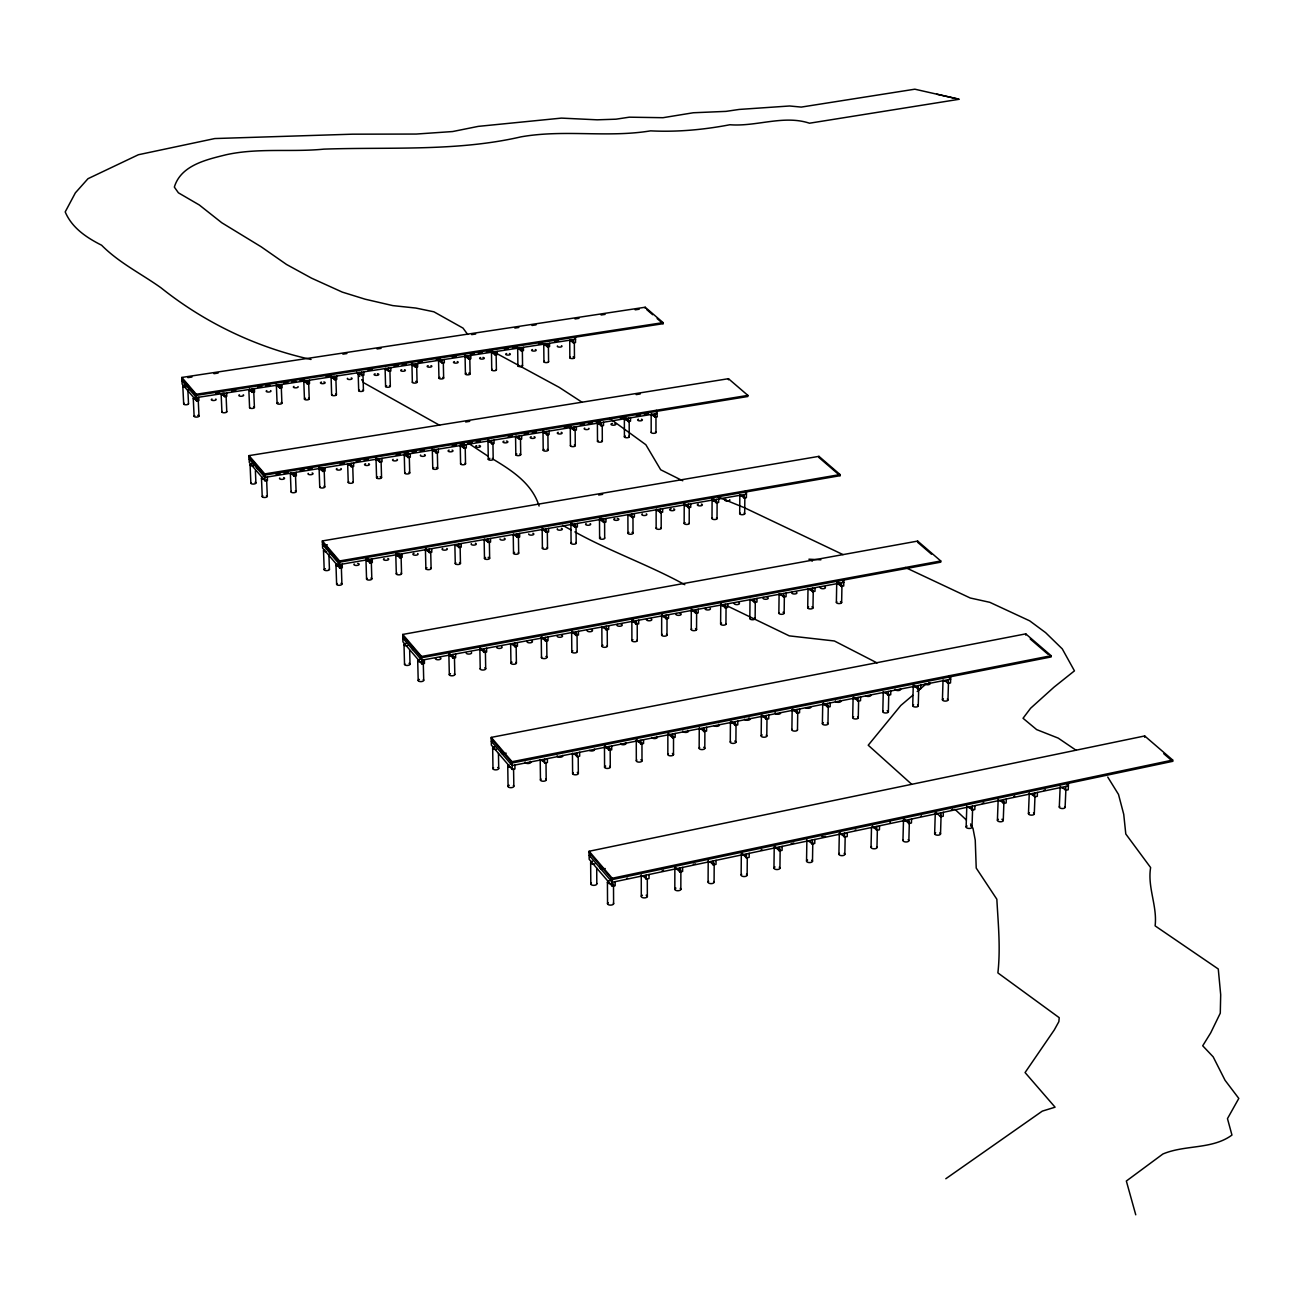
<?xml version="1.0" encoding="UTF-8"?>
<svg xmlns="http://www.w3.org/2000/svg" width="1304" height="1304" viewBox="0 0 1304 1304"><rect width="100%" height="100%" fill="white"/><g stroke="black" fill="none" stroke-linecap="round" stroke-linejoin="round"><path stroke-width="1.5" d="M662.644 508.69L662.644 512.179L660.297 512.586L660.297 509.098M661.193 528.413L661.193 511.706M661.666 634.885L661.666 615.488A2.689 1.157 -0.1 0 0 662.725 616.548A2.689 1.157 -0.1 0 0 665.399 616.678M181.892 378.551L196.333 395.356L663.1 323.702L663.1 322.626L645.219 307.239L181.843 377.443L182.152 384.093L196.594 400.931L198.925 400.572L198.762 397.231M668.544 614.706L668.544 618.357L666.067 618.813L666.067 615.162M666.996 635.162L667.012 617.705M667.844 754.38L667.86 734.071M675.179 733.467L675.162 737.282L672.538 737.803L672.554 733.973M673.5 754.674L673.532 736.401M674.82 889.1L674.853 867.796A3.032 1.467 -0.2 0 0 676.042 869.149A3.032 1.467 -0.2 0 0 679.074 869.312M682.644 867.404L682.628 871.414L679.84 872.017L679.857 868.008M680.835 889.426L680.884 870.061M684.16 523.263L684.209 504.746M690.729 503.817L690.729 507.305L688.382 507.712L688.398 504.224M689.197 523.523L689.245 506.848M691.234 629.376L691.299 610.027M698.211 609.229L698.194 612.88L695.733 613.336L695.749 609.685M696.548 629.653L696.629 612.228M699.156 748.154L699.254 727.893M706.589 727.273L706.572 731.088L703.964 731.593L703.981 727.795M704.796 748.447L704.893 730.224M708.088 881.993L708.202 860.754M712 518.405L712.098 499.921M716.043 860.347L716.01 864.356L713.239 864.943L713.255 860.933M714.087 882.319L714.201 863.004M718.667 498.992L718.634 502.464L716.32 502.871L716.336 499.399M717.021 518.65L717.118 502.007M720.623 623.899L720.753 604.6M727.697 603.801L727.665 607.436L725.22 607.892L725.252 604.257M725.937 624.176L726.051 606.8M728.463 379.79L728.463 378.698L249.015 455.618L249.308 462.496L265.038 480.85L267.45 480.459L267.32 476.987M730.273 741.96L730.419 721.764A2.836 1.288 0.3 0 0 731.577 722.938A2.836 1.288 0.3 0 0 734.396 723.084M737.803 721.128L737.771 724.926L735.179 725.431L735.212 721.634M735.896 742.253L736.043 724.079M739.694 513.548L739.841 495.129M322.479 544.501L339.692 564.567L746.426 494.183L745.415 490.94L746.458 491.869L746.393 497.655L744.095 498.046L744.128 494.591M741.145 874.935L741.308 855.685M744.698 513.792L744.845 497.215M728.463 378.698L747.877 395.389L747.86 396.498L264.81 475.08L249.064 456.759M749.197 853.354L749.164 857.331L746.41 857.918L746.442 853.924M747.127 875.261L747.29 857.934M749.833 618.455L750.012 599.204A2.673 1.141 0.5 0 0 753.093 600.459M756.988 598.406L756.956 602.024L754.511 602.481L754.56 598.846M755.13 618.732L755.293 601.405M761.177 735.798L761.406 715.651M768.806 715.016L768.757 718.814L766.181 719.319L766.23 715.521M766.785 736.092L766.996 717.966M773.957 867.926L774.217 846.818A2.999 1.434 0.6 0 0 775.456 848.138A2.999 1.434 0.6 0 0 778.455 848.301M778.863 613.059L779.107 593.842A2.657 1.125 0.7 0 0 781.487 595.097M782.123 846.394L782.074 850.371L779.336 850.941L779.384 846.964M779.922 868.252L780.167 849.051M786.1 593.027L786.051 596.645L783.639 597.102L783.688 593.483M784.144 613.32L784.356 596.042M791.887 729.686L792.164 709.604M799.613 708.952L799.548 712.734L796.988 713.239L797.054 709.457M797.477 729.979L797.738 711.902M807.714 607.68L808.007 588.528M806.54 860.982L806.883 839.923M815.033 587.697L814.984 591.299L812.571 591.755L812.636 588.137M812.962 607.941L813.256 590.696M814.821 839.483L814.755 843.443L812.033 844.014L812.099 840.053M342.202 564.127L342.333 567.713L339.822 568.153L322.61 548.055L322.365 540.932L818.945 456.351L818.928 457.492L840.069 475.699L339.627 562.171L322.398 542.122M812.49 861.292L812.799 842.156M822.384 723.622L822.742 703.589A2.804 1.255 1 0 0 823.932 704.731A2.804 1.255 1 0 0 826.72 704.877M830.208 702.921L830.143 706.687L827.6 707.192L827.665 703.426M827.958 723.916L828.284 705.871M836.369 602.334L836.728 583.23M840.069 475.699L840.086 474.558L818.945 456.351M843.835 580.003L843.721 586.001L841.324 586.441L841.406 582.839M841.634 602.595L841.96 585.398M838.912 854.071L839.32 833.077M847.29 832.62L847.209 836.565L844.503 837.135L844.584 833.191M844.829 854.381L845.171 837.201M852.686 717.591L853.109 697.607M860.607 696.939L860.526 700.688L857.999 701.193L858.081 697.428M858.26 717.868L858.586 701.878M871.039 847.209L871.479 828.17M879.532 825.807L879.434 829.751L876.761 830.322L876.859 826.377M876.956 847.535L877.347 830.387M882.808 711.593L883.281 691.658A2.787 1.239 1.4 0 0 885.856 693.043M890.811 690.99L890.714 694.739L888.203 695.228L888.301 691.479M888.35 711.886L888.774 693.94M902.955 840.395L903.509 819.515A2.967 1.402 1.6 0 0 904.813 820.803A2.967 1.402 1.6 0 0 907.763 820.949M911.545 819.042L911.447 822.971L908.79 823.525L908.888 819.597M908.855 840.721L909.361 821.732M912.719 705.643L913.256 685.757A2.771 1.239 1.6 0 0 914.479 686.898A2.771 1.239 1.6 0 0 917.25 687.029M424.354 659.71L424.452 663.443L421.844 663.915L402.936 641.845L402.74 634.445L917.657 541.078L917.625 542.268L931.496 554.2M920.82 685.073L920.706 688.805L918.212 689.311L918.326 685.562M918.244 705.92L918.733 688.023M917.657 541.078L940.771 560.981L940.738 562.171L421.697 657.705L402.773 635.684M934.658 833.631L935.278 812.799M942.433 699.726L943.036 679.889A2.771 1.222 1.8 0 0 946.345 681.242M943.346 812.327L943.232 816.239L940.591 816.793L940.706 812.881M940.526 833.941L941.097 815.016M949.459 675.586L950.697 676.711L950.518 682.937L948.041 683.426L948.155 679.694M947.959 700.003L948.497 682.155M966.134 826.915L966.818 806.149M974.936 805.644L974.805 809.556L972.181 810.11L972.311 806.198M972.002 827.225L972.621 808.333M997.413 820.249L998.163 799.531M1006.297 799.01L1006.15 802.922L1003.542 803.476L1003.689 799.564M1003.249 820.558L1003.933 801.716M1025.71 635.097L1025.759 633.874L491.233 737.396L491.363 745.073L512.227 769.442L514.95 768.92L514.884 765.04M1028.465 813.614L1029.28 792.946M1037.446 792.441L1037.299 796.32L1034.708 796.874L1034.854 792.979M1034.284 813.924L1034.952 797.021M1025.759 633.874L1051.154 655.716L1051.105 656.955L512.13 762.987L491.249 738.683M1059.304 807.029L1060.185 786.426M1068.498 783.313L1068.22 789.768L1065.645 790.322L1065.824 786.442M1065.107 807.339L1065.841 790.468M1144.619 737.233L1144.684 735.961L589.115 851.267L589.163 859.271L612.326 886.312L615.162 885.709L615.146 881.683M589.115 852.604L612.293 879.581L1172.622 761.34L1172.704 760.053L1144.684 735.961M912.735 695.325L900.771 705.497L868.219 745.22L911.659 784.242M917.217 691.511L926.199 683.883M945.807 1178.751L1042.303 1111.122L1055.083 1107.194L1025.074 1072.556L1054.284 1029.932L1058.864 1021.651L1059.223 1017.69L997.886 972.914C1000.673 948.138 998.179 923.802 996.843 899.238L976.223 868.073L975.245 840.102L972.98 828.35L970.567 823.949M1172.704 760.053L612.293 878.244L612.326 886.312M643.589 876.141L646.197 879.124L649.017 878.537L649.017 874.511M605.219 868.529L601.226 869.361L601.209 866.687M542.089 760.004L544.73 763.036L547.419 762.498L547.387 758.635M574.314 753.647L577.004 756.662L579.677 756.141L579.644 752.278M604.991 745.855L609.066 750.338L611.723 749.816L611.706 745.969M636.776 739.596L640.9 744.046L643.557 743.524L643.54 739.694M506.18 753.174L502.203 753.94L502.154 751.365M1051.154 655.716L512.113 761.699L512.227 769.442M940.771 560.981L421.665 656.466L421.844 663.915M449.228 653.76L453.058 658.161L455.65 657.672L455.569 653.956M480.182 648.072L484.077 652.424L486.653 651.951L486.588 648.251M512.26 643.85L514.884 646.735L517.443 646.262L517.395 642.562M541.519 636.776L545.512 641.079L548.055 640.606L548.006 636.923M571.885 631.169L575.944 635.456L578.471 634.999L578.438 631.315M603.442 627.028L606.164 629.881L608.675 629.408L608.658 625.741M632.065 620.085L636.222 624.323L638.716 623.866L638.699 620.199M366.098 558.666L369.847 562.953L372.341 562.513L372.227 558.927M395.894 553.515L399.692 557.77L402.17 557.346L402.072 553.776M425.495 548.397L429.342 552.635L431.803 552.195L431.722 548.642M456.237 544.713L458.829 547.517L461.274 547.093L461.208 543.54M485.495 539.644L488.136 542.431L490.565 542.008L490.5 538.471M514.591 534.607L517.264 537.378L519.677 536.971L519.628 533.434M542.154 528.234L546.213 532.358L548.609 531.951L548.577 528.413M570.891 523.263L574.982 527.37L577.379 526.963L577.346 523.442M599.449 518.324L603.589 522.415L605.969 522.007L605.952 518.487M629.229 514.77L632.032 517.492L634.38 517.069L634.38 513.58M322.365 540.932L339.578 560.964L840.086 474.558M598.699 495.031L602.692 494.346M327.353 544.811L323.343 545.496L323.262 543.116M249.015 455.618L264.761 473.922L747.877 395.389M276.106 474.509L280.115 473.857M284.125 473.205L288.119 472.553M300.132 470.597L304.125 469.945M308.135 469.293L312.145 468.641M340.165 464.077L344.158 463.425M356.171 461.469L360.181 460.817M364.175 460.165L368.184 459.513M396.204 454.966L400.198 454.314M404.207 453.662L408.201 453.01M412.211 452.358L416.22 451.706M420.214 451.054L424.224 450.402M452.243 445.838L456.237 445.186M460.247 444.534L464.24 443.882M468.25 443.23L472.26 442.578M476.253 441.926L480.263 441.274M508.283 436.71L512.276 436.058M524.289 434.102L528.299 433.45M532.293 432.798L536.303 432.146M564.322 427.598L568.316 426.946M580.329 424.99L584.339 424.338M588.332 423.686L592.342 423.034M596.336 422.382L600.345 421.73M620.362 418.47L624.355 417.818M636.368 415.862L640.378 415.21M644.372 414.558L648.381 413.906M291.297 473.091L293.954 476.123L296.367 475.732L296.236 472.276M318.665 466.897L322.707 471.429L325.103 471.054L324.989 467.598M348.559 463.751L351.298 466.767L353.677 466.376L353.563 462.936M375.878 457.981L379.725 462.138L382.072 461.746L381.974 458.323M405.381 454.77L407.973 457.525L410.32 457.133L410.238 453.711M432.129 448.82L436.074 452.928L438.405 452.553L438.323 449.13M461.339 445.658L463.996 448.364L466.31 447.989L466.245 444.582M487.729 439.774L491.771 443.833L494.069 443.458L494.02 440.067M516.645 436.644L519.383 439.334L521.682 438.959L521.633 435.569M542.692 430.825L546.832 434.851L549.114 434.476L549.082 431.102M569.946 426.392L574.135 430.385L576.401 430.027L576.368 426.652M597.036 421.991L601.274 425.968L603.524 425.593L603.507 422.235M623.98 417.606L628.267 421.551L630.5 421.192L630.5 417.834M652.212 414.558L655.097 417.182L657.33 416.807L656.385 410.369M465.691 421.974L469.701 421.339M636.189 394.607L640.199 393.971M221.81 393.596L224.484 396.644L226.798 396.286L226.651 392.944M249.52 389.342L252.226 392.374L254.524 392.015L254.394 388.69M276.04 383.963L279.806 388.119L282.088 387.761L281.974 384.435M303.408 379.757L307.239 383.898L309.504 383.539L309.39 380.23M330.629 375.585L334.509 379.692L336.774 379.334L336.66 376.041M359.024 372.781L361.632 375.503L363.897 375.161L363.783 371.868M385.968 368.641L388.608 371.347L390.858 371.004L390.76 367.712M411.412 363.18L415.438 367.223L417.671 366.88L417.59 363.588M438.046 359.089L442.121 363.099L444.338 362.757L444.273 359.496M464.534 355.014L468.658 359.024L470.858 358.681L470.793 355.405M490.874 350.972L495.047 354.949L497.248 354.606L497.183 351.346M517.069 346.945L521.29 350.906L523.474 350.564L523.426 347.32M544.55 344.256L547.403 346.88L549.571 346.554L549.538 343.311M570.484 340.262L573.369 342.887L575.52 342.544L575.471 337.149M181.843 377.443L196.268 394.248L663.1 322.626M215.747 393.661L219.757 393.042M231.786 391.2L235.796 390.581M257.85 387.19L261.859 386.587M265.869 385.968L269.879 385.348M283.913 383.197L287.923 382.577M291.933 381.958L295.943 381.338M299.953 380.719L303.962 380.116M326.016 376.726L330.026 376.106M368.119 370.255L372.129 369.635M394.183 366.245L398.193 365.625M402.202 365.022L406.212 364.403M418.242 362.545L422.251 361.942M436.286 359.774L440.296 359.17M452.325 357.312L456.335 356.693M470.369 354.541L474.379 353.922M478.389 353.302L482.398 352.699M486.408 352.08L490.418 351.461M504.452 349.309L508.462 348.69M512.472 348.07L516.482 347.451M538.536 344.06L542.545 343.457M554.575 341.599L558.585 340.98M187.906 377.638L191.949 377.035M213.986 373.694L218.11 373.058M342.87 354.15L346.897 353.547M377.084 348.967L381.11 348.347M471.657 334.623L475.683 334.02M514.852 328.07L518.862 327.467M532.016 325.478L536.042 324.859M575.031 318.958L579.041 318.339M601.095 314.998L605.105 314.394M635.195 309.83L639.204 309.227M820.868 559.807L808.936 559.204L812.343 561.127M936.794 94.181L958.424 99.088M311.053 359.464C256.464 347.467 204.695 322.724 161.028 287.825C141.142 273.628 118.957 262.772 101.598 245.217C86.553 237.605 72.03 228.021 65.2 211.916L75.371 192.845L87.987 178.697L138.387 154.736L214.785 138.55L352.536 134.182L416.253 134.051L452.667 131.541L478.258 126.374L561.437 118.11L597.248 119.821L616.01 119.186L629.31 117.181L663.002 117.702L693.255 112.763L726.002 111.378L739.189 109.438L789.653 105.983L801.243 107.091L914.837 89.194L959.239 99.267L809.474 123.212C783.72 114.654 756.369 126.847 729.898 124.744C703.818 129.732 677.151 132.193 650.566 130.856C607.468 137.98 564.176 129.194 520.915 136.871C456.384 151.737 389.57 146.863 323.914 149.129C291.411 152.356 258.159 147.662 226.13 154.752C206.619 159.593 180.832 165.217 174.345 187.108L178.403 192.813L199.316 204.989L221.778 222.756L261.191 246.815L286.521 264.467L311.509 278.143L342.3 292.112L365.104 299.187L392.797 305.609L415.829 308.054L433.89 311.803L463.018 328.103L467.663 334.443M717.803 496.906L744.339 507.68L843.02 554.607M905.335 567.468L970.241 597.998L989.801 602.318L1029.704 620.851L1045.596 632.636L1062.287 648.903L1074.447 670.859L1054.023 687.143L1030.6 708.251L1023.037 718.276L1036.647 729.604L1058.212 738.113L1076.159 750.305M682.726 480.768L660.688 469.766L645.839 444.713L609.767 418.502M684.812 584.697C649.131 565.039 610.5 551.641 574.868 531.902M727.078 605.822L789.262 635.863L834.397 640.981L877.087 662.921M489.489 349.586L559.172 387.337L581.78 402.056M562.643 525.333L571.266 530.06M439.611 425.283L363.751 382.773L361.713 379.643M487.94 456.139L468.103 443.067M492.863 459.057C512.032 470.597 532.097 483.523 539.106 506.05M1163.787 753.728L1172.622 761.34M1030.193 638.96L1048.123 654.38M646.719 309.586L652.668 314.72M657.151 318.567L663.1 323.702M574.624 338.518L575.488 339.317L196.431 397.59L181.989 380.768M656.385 412.602L657.33 413.466L264.891 477.394L249.162 459.057M842.661 581.372L843.786 582.399L421.746 660.199L402.838 638.145M949.377 678.064L950.632 679.205L512.179 765.578L491.298 741.242M1067.014 784.649L1068.4 785.888L612.309 882.27L589.131 855.277M741.161 495.406L744.095 498.046M836.858 582.366L841.324 586.441M945.139 680.786L948.041 683.426M1062.793 787.714L1065.645 790.322M711.984 498.861L716.32 502.871M809.621 589.017L812.571 591.755M913.925 685.333L918.212 689.311M1031.708 794.103L1034.708 796.874M954.887 809.279L966.297 819.939M684.095 503.686L688.382 507.712M780.705 594.347L783.639 597.102M885.367 692.571L888.203 695.228M1000.592 800.689L1003.542 803.476M657.461 509.88L660.297 512.586M751.626 599.71L754.511 602.481M853.794 697.167L857.999 701.193M969.247 807.306L972.181 810.11M720.933 603.719L725.22 607.892M823.427 703.149L827.6 707.192M936.239 812.571L940.591 816.793M691.495 609.147L695.733 613.336M792.881 709.164L796.988 713.239M904.487 819.287L908.79 823.525M661.878 614.591L666.067 618.813M762.106 715.228L766.181 719.319M872.506 826.035L876.761 830.322M731.153 721.324L735.179 725.431M840.298 832.832L844.503 837.135M701.144 728.659L703.964 731.593M809.262 841.129L812.033 844.014M668.365 733.37L672.538 737.803M775.212 846.589L779.336 850.941M742.335 853.533L746.41 857.918M710.566 861.993L713.239 864.943M675.879 867.567L679.84 872.017M402.74 634.445L421.844 656.776M491.233 737.396L512.276 761.992M589.115 851.267L612.57 878.684M356.628 371.836L359.676 376.514M1107.748 777.054L1118.506 794.429L1123.738 814.348L1125.792 833.989L1150.617 867.567C1147.324 887.388 1157.447 905.987 1155.116 925.873L1218.278 969.002L1220.691 994.756L1220.283 1013.159L1210.715 1032.849L1202.712 1045.792L1213.176 1056.843L1225.043 1080.266L1238.8 1098.424L1227.471 1118.636L1231.954 1135.067C1212.101 1149.672 1185.173 1144.586 1162.907 1153.991L1126.346 1181.033L1135.751 1214.806M182.609 379.382L182.707 381.599M182.821 386.31L183.685 403.979M198.143 398.274L198.99 416.041M196.268 394.248L196.594 400.931M195.6 394.509L195.698 396.742M193.269 398.519L194.117 416.302M189.439 387.337L189.536 389.57M188.705 386.506L188.819 388.722M187.857 389.994L188.51 403.735M226.081 395.96L226.782 411.722M224.337 393.303L224.484 396.644M221.142 394.232L221.924 411.966M248.852 389.977L249.586 407.663M249.846 457.671L249.944 459.953M250.091 464.909L250.857 483.213M266.635 479.774L267.304 496.335M264.761 473.922L265.038 480.85M264.011 474.151L264.109 476.465M261.485 478.226L262.234 496.628M257.295 466.327L257.393 468.641M254.41 407.418L253.677 389.717A2.429 0.913 -2.1 0 1 253.628 389.961M256.497 465.414L256.595 467.712M252.079 389.032L252.226 392.374M255.388 470.728L255.894 482.936M281.224 385.495L281.908 403.132M279.675 384.794L279.806 388.119M276.399 385.739L277.1 403.392M295.421 473.238L296.106 491.592M293.824 472.667L293.954 476.123M290.368 473.515L291.069 491.869M308.608 381.273L309.227 398.877M307.108 380.572L307.239 383.898M303.799 381.518L304.451 399.138M335.992 565.268L336.628 584.355M331.395 552.603L331.477 554.982M330.531 551.592L330.613 553.972M328.901 554.2L329.423 569.375M324.125 468.56L324.761 486.865M322.593 467.989L322.707 471.429M323.522 550.712L324.191 569.685M319.105 468.837L319.741 487.142M347.663 464.175L348.233 482.447M336.416 394.656L335.829 377.084A2.396 0.896 -1.7 0 1 335.796 377.312M341.273 564.958L341.909 584.045M334.394 376.383L334.509 379.692M339.578 560.964L339.822 568.153M338.747 561.16L338.828 563.556M333.286 376.318A2.396 0.896 -1.7 0 0 331.102 377.443L331.64 394.9M361.534 372.21L361.632 375.503M365.984 560.084L366.554 579.123M358.16 373.156L358.698 390.695M352.732 465.935L353.237 482.17M351.183 463.327L351.298 466.767M381.094 461.306L381.55 477.508M379.627 458.698L379.725 462.138M376.041 459.546L376.579 477.786M371.249 559.775L371.819 578.797M369.733 559.367L369.847 562.953M362.985 374.867L363.441 390.45M399.594 554.2L399.692 557.77M398.193 553.695A2.641 1.092 -1.7 0 0 395.797 554.917L396.318 573.907M389.912 370.711L390.336 386.261M388.527 368.054L388.608 371.347M385.104 369.016L385.593 386.506M417.704 660.753L418.209 680.558M409.293 456.693L409.717 472.863M407.891 454.102L407.973 457.525M412.651 647.192L412.716 649.669M411.705 646.083L411.771 648.561M409.652 650.305L410.01 664.095M404.273 454.949L404.745 473.14M403.702 636.776L403.767 639.237M404.012 644.746L404.533 664.437M401.55 573.597L401.045 554.607A2.641 1.092 -1.7 0 1 401.013 554.901M430.695 551.38L431.102 568.43M429.261 549.066L429.342 552.635M425.43 549.799L425.886 568.74M416.644 364.647L417.068 382.105M423.229 660.411L423.718 680.215M415.357 363.93L415.438 367.223M420.736 656.597L420.801 659.074M412.912 364.077A2.363 0.88 -1.2 0 0 411.966 365.006L412.357 382.349M443.311 362.496L443.653 377.964M448.886 655.015L449.326 674.771M442.056 359.822L442.121 363.099M438.568 360.8L438.959 378.209M437.329 452.129L437.704 468.25M435.992 449.521L436.074 452.928M432.341 450.385L432.765 468.527M460.247 445.838L460.605 463.931M460.116 546.278L460.459 563.279M458.747 543.964L458.829 547.517M454.868 544.697L455.275 563.589M454.428 656.629L454.819 674.412M452.977 654.445L453.058 658.161M479.872 649.294L480.231 669.001M469.799 358.404L470.108 373.84M468.592 355.748L468.658 359.024M465.088 356.725L465.43 374.085M465.218 447.582L465.528 463.67M463.931 444.974L463.996 448.364M493.531 351.689A2.347 0.864 -0.8 0 0 491.494 352.781L491.738 369.994M492.928 443.05L493.205 459.106M498.454 753.484L498.715 768.349M491.706 440.442L491.771 443.833M487.989 441.322L488.299 459.367M489.359 541.209L489.652 558.177M495.194 746.784A2.885 1.32 -1.4 0 0 492.684 748.463L492.977 768.741M492.276 739.873L492.325 742.449M488.071 538.894L488.136 542.431M484.143 539.628L484.485 558.487M485.381 650.924L485.707 668.659M484.012 648.724L484.077 652.424M513.58 769.295L513.841 786.133M510.956 663.28L510.646 643.622A2.738 1.19 -1.1 0 0 514.379 644.551M511.087 761.764L511.119 764.34M507.745 765.953L508.071 786.54M496.139 354.346L496.4 369.749M494.998 351.689L495.047 354.949M501.111 750.159L501.16 752.734M522.562 365.674L522.317 348.396A2.331 0.864 -0.6 0 1 522.301 348.624M521.241 347.646L521.29 350.906M520.492 438.551L520.72 454.558M519.334 435.943L519.383 439.334M517.672 348.624L517.916 365.919M518.682 553.092L518.405 534.298A2.592 1.059 -0.9 0 1 518.389 534.575M517.199 533.841L517.264 537.378M515.569 436.824L515.83 454.835M516.139 645.252L516.4 662.937M513.238 534.607L513.531 553.401M514.836 643.035L514.884 646.735M543.002 432.357L543.214 450.32M545.463 637.395L545.512 641.079M546.001 762.905L546.197 779.694M542.171 529.603L542.399 548.348M544.681 759.172L544.73 763.036M541.241 637.982L541.486 657.591M540.459 780.085L540.198 759.564A2.901 1.337 -1.1 0 0 543.409 760.688M548.577 361.632L548.381 344.386A2.331 0.864 -0.5 0 1 548.381 344.615M547.37 343.637L547.403 346.88M547.892 434.085L548.071 450.059M546.8 431.461L546.832 434.851M547.321 531.168L547.517 548.039M546.164 528.837L546.213 532.358M543.752 344.615L543.947 361.86M546.686 639.612L546.898 657.249M577.053 634.005L577.199 651.592M578.194 756.548L578.34 773.288M574.331 342.316L574.461 357.606M575.145 429.635L575.276 445.577M576.042 526.197L576.189 543.034M573.336 339.643L573.369 342.887M574.102 427.027L574.135 430.385M574.95 523.849L574.982 527.37M575.912 631.772L575.944 635.456M576.971 752.816L577.004 756.662M571.722 339.659A2.331 0.864 -0.3 0 0 569.75 340.735L569.848 357.834M570.272 427.908L570.435 445.838M570.924 524.615L571.087 543.328M571.641 632.391L571.82 651.935M572.619 773.679L572.44 753.207A2.885 1.32 -0.9 0 0 575.651 754.331M590.647 862.824L590.81 884.096M590.272 853.941L590.288 856.598M609.049 746.491L609.066 750.338M607.224 628.43L607.322 645.985M606.148 626.197L606.164 629.881M607.419 882.433L607.55 903.835M604.6 521.241L604.681 538.03M603.573 518.91L603.589 522.415M604.469 746.899L604.583 767.322M602.236 425.218L602.318 441.111M601.258 422.594L601.274 425.968M601.845 626.817L601.959 646.328M599.498 519.677L599.612 538.34M597.395 423.49L597.509 441.371M600.052 865.334L600.068 868.024M596.71 868.187L596.808 883.656M613.499 883.933L613.597 903.786M611.12 878.228L611.136 880.901M610.174 748.366L610.272 766.931M641.258 874.902L641.291 896.239M640.9 740.216L640.9 744.046M637.216 623.198L637.248 640.704M636.205 620.671L636.222 624.323M636.27 740.297L636.319 760.656M632.978 516.596L633.027 533.352M632.016 513.988L632.032 517.492M631.853 620.981L631.902 640.427M629.18 420.817L629.229 436.921M628.251 418.193L628.267 421.551M627.957 533.369L627.892 514.493A2.559 1.043 -0.2 0 0 630.777 515.65M624.355 418.845L624.42 436.938M655.961 416.693L655.977 432.521M656.14 509.603L656.14 528.169M655.097 413.824L655.097 417.182M651.169 414.493L651.185 432.276M647.306 879.108L647.338 896.581M645.219 307.239L645.219 308.315M646.197 875.114L646.197 879.124M641.959 742.628L641.992 760.949M573.059 356.921A2.315 0.864 -0.4 0 1 574.2 358.111A2.315 0.864 -0.4 0 1 570.891 358.453A2.315 0.864 -0.4 0 1 570.321 357.198M572.863 341.306A2.331 0.864 -0.3 0 1 569.75 340.735M561.486 345.723A2.298 0.848 -0.4 0 1 561.323 346.831A2.298 0.848 -0.4 0 1 558.389 346.978A2.298 0.848 -0.4 0 1 557.525 345.935M548.43 361.404A2.331 0.864 -0.5 0 1 547.484 362.479A2.331 0.864 -0.5 0 1 544.534 362.333A2.331 0.864 -0.5 0 1 544.436 361.224M546.93 345.299A2.331 0.864 -0.5 0 1 543.801 344.729A2.331 0.864 -0.5 0 1 545.806 343.653M535.341 349.537A2.315 0.864 -0.6 0 1 535.569 350.792A2.315 0.864 -0.6 0 1 532.162 350.809A2.315 0.864 -0.6 0 1 532.521 349.553M509.457 353.531A2.315 0.864 -0.7 0 1 509.685 354.802A2.315 0.864 -0.7 0 1 506.262 354.802A2.315 0.864 -0.7 0 1 506.637 353.531M522.122 365.267A2.331 0.864 -0.7 0 1 521.779 366.44A2.331 0.864 -0.7 0 1 518.633 366.44A2.331 0.864 -0.7 0 1 518.422 365.267M520.85 349.309A2.331 0.864 -0.6 0 1 517.721 348.738A2.331 0.864 -0.6 0 1 519.742 347.663M482.936 357.426A2.331 0.864 -0.8 0 1 483.914 358.698A2.331 0.864 -0.8 0 1 480.361 358.877A2.331 0.864 -0.8 0 1 480.622 357.54M496.253 369.537A2.347 0.88 -0.8 0 1 495.276 370.613A2.347 0.88 -0.8 0 1 492.309 370.466A2.347 0.88 -0.8 0 1 492.26 369.342M494.623 353.351A2.347 0.864 -0.8 0 1 491.494 352.781M457.296 361.567A2.331 0.864 -1 0 1 457.476 362.854A2.331 0.864 -1 0 1 454.036 362.854A2.331 0.864 -1 0 1 454.46 361.583M468.723 373.156A2.347 0.88 -0.9 0 1 469.701 374.427A2.347 0.88 -0.9 0 1 466.115 374.623A2.347 0.88 -0.9 0 1 466.392 373.27M468.804 357.296A2.347 0.88 -0.9 0 1 465.218 356.937A2.347 0.88 -0.9 0 1 467.191 355.731M442.806 377.378A2.363 0.88 -1.1 0 1 442.985 378.682A2.363 0.88 -1.1 0 1 439.513 378.682A2.363 0.88 -1.1 0 1 439.953 377.378M441.143 361.55A2.363 0.88 -1.1 0 1 438.617 360.915A2.363 0.88 -1.1 0 1 440.1 359.871M431.005 365.625A2.347 0.88 -1.1 0 1 431.168 366.913A2.347 0.88 -1.1 0 1 427.712 366.913A2.347 0.88 -1.1 0 1 428.152 365.625M404.55 369.7A2.347 0.88 -1.3 0 1 404.696 370.988A2.347 0.88 -1.3 0 1 401.241 371.004A2.347 0.88 -1.3 0 1 401.697 369.717M415.715 381.404A2.363 0.896 -1.2 0 1 416.856 382.561A2.363 0.896 -1.2 0 1 413.71 383.05A2.363 0.896 -1.2 0 1 412.569 381.893M413.857 365.658A2.363 0.88 -1.2 0 1 411.966 365.006M377.459 373.694A2.363 0.88 -1.4 0 1 378.372 374.981A2.363 0.88 -1.4 0 1 374.77 375.161A2.363 0.88 -1.4 0 1 375.112 373.808M389.505 385.674A2.38 0.896 -1.4 0 1 389.635 386.978A2.38 0.896 -1.4 0 1 386.131 386.995A2.38 0.896 -1.4 0 1 386.62 385.674M388.282 369.717A2.38 0.88 -1.4 0 1 385.528 369.44A2.38 0.88 -1.4 0 1 385.674 368.364M363.034 390.01A2.38 0.896 -1.5 0 1 362.577 391.233A2.38 0.896 -1.5 0 1 359.366 391.233A2.38 0.896 -1.5 0 1 359.268 390.026M361.893 373.743A2.38 0.896 -1.5 0 1 358.567 373.596A2.38 0.896 -1.5 0 1 359.187 372.341M351.249 377.915A2.363 0.88 -1.6 0 1 351.624 379.105A2.363 0.88 -1.6 0 1 348.494 379.415A2.363 0.88 -1.6 0 1 347.565 378.29M335.601 394.052A2.396 0.896 -1.7 0 1 335.959 395.259A2.396 0.896 -1.7 0 1 332.797 395.585A2.396 0.896 -1.7 0 1 331.884 394.444M334.231 378.03A2.396 0.896 -1.7 0 1 331.102 377.443M323.848 381.958A2.38 0.896 -1.7 0 1 324.729 383.246A2.38 0.896 -1.7 0 1 321.094 383.441A2.38 0.896 -1.7 0 1 321.485 382.072M308.477 381.045A2.396 0.896 -1.8 0 1 308.363 381.746M306.978 382.235A2.396 0.896 -1.8 0 1 303.848 381.632A2.396 0.896 -1.8 0 1 306.049 380.507M308.429 398.29A2.396 0.913 -1.9 0 1 308.494 399.611A2.396 0.913 -1.9 0 1 304.973 399.627A2.396 0.913 -1.9 0 1 305.511 398.29M298.029 386.603A2.38 0.896 -1.9 0 1 296.904 387.695A2.38 0.896 -1.9 0 1 293.905 387.565A2.38 0.896 -1.9 0 1 293.97 386.408M281.093 385.267A2.412 0.896 -2 0 1 280.963 385.951M279.578 386.44A2.412 0.896 -2 0 1 276.448 385.854A2.412 0.896 -2 0 1 278.665 384.713M281.093 402.528A2.412 0.913 -2 0 1 281.142 403.881A2.412 0.913 -2 0 1 277.605 403.881A2.412 0.913 -2 0 1 278.176 402.545M270.58 390.581A2.396 0.896 -2 0 1 270.058 391.803A2.396 0.896 -2 0 1 266.831 391.803A2.396 0.896 -2 0 1 266.798 390.597M243.245 394.802A2.396 0.896 -2.2 0 1 242.707 396.025A2.396 0.896 -2.2 0 1 239.48 396.025A2.396 0.896 -2.2 0 1 239.447 394.819M253.612 406.815A2.412 0.913 -2.2 0 1 254.052 407.956A2.412 0.913 -2.2 0 1 251.102 408.413A2.412 0.913 -2.2 0 1 249.635 407.435M252.585 390.564A2.429 0.913 -2.1 0 1 249.423 390.499A2.429 0.913 -2.1 0 1 249.471 389.293M226.391 411.282A2.429 0.913 -2.3 0 1 225.999 412.455A2.429 0.913 -2.3 0 1 222.886 412.635A2.429 0.913 -2.3 0 1 222.202 411.493M224.875 394.835A2.429 0.913 -2.3 0 1 221.256 394.46A2.429 0.913 -2.3 0 1 223.457 393.205M215.779 399.04A2.412 0.913 -2.3 0 1 215.209 400.263A2.412 0.913 -2.3 0 1 211.965 400.279A2.412 0.913 -2.3 0 1 211.965 399.04M188.412 403.507A2.429 0.913 -2.5 0 1 187.205 404.631A2.429 0.913 -2.5 0 1 184.174 404.484A2.429 0.913 -2.5 0 1 184.32 403.311M185.95 387.027A2.429 0.896 -2.5 0 1 182.919 386.538A2.429 0.896 -2.5 0 1 184.532 385.348M197.36 397.655A2.445 0.913 -2.4 0 1 197.507 398.959M196.431 399.236A2.445 0.913 -2.4 0 1 193.383 398.747A2.445 0.913 -2.4 0 1 194.981 397.541M197.686 415.308A2.429 0.929 -2.5 0 1 198.599 416.595A2.429 0.929 -2.5 0 1 195.062 416.954A2.429 0.929 -2.5 0 1 194.769 415.617M655.472 431.82A2.412 0.945 0 0 1 655.374 433.026A2.412 0.945 0 0 1 652.293 433.189A2.412 0.945 0 0 1 651.332 432.048M655.048 415.34A2.412 0.929 0 0 1 651.87 415.259A2.412 0.929 0 0 1 651.641 414.036M641.438 419.203A2.396 0.929 -0.1 0 1 641.78 420.556A2.396 0.929 -0.1 0 1 638.243 420.573A2.396 0.929 -0.1 0 1 638.52 419.22M628.74 436.221A2.429 0.945 -0.1 0 1 628.3 437.557A2.429 0.945 -0.1 0 1 624.909 437.394A2.429 0.945 -0.1 0 1 625.333 436.058M627.697 419.839A2.429 0.929 -0.1 0 1 624.42 419.22A2.429 0.929 -0.1 0 1 626.442 418.046M614.852 423.539A2.412 0.929 -0.2 0 1 615.015 424.974A2.412 0.929 -0.2 0 1 611.348 424.794A2.412 0.929 -0.2 0 1 612.472 423.425M588.854 428.299A2.412 0.929 -0.4 0 1 587.908 429.44A2.412 0.929 -0.4 0 1 584.828 429.293A2.412 0.929 -0.4 0 1 584.714 428.087M601.845 440.654A2.429 0.945 -0.3 0 1 601.552 441.942A2.429 0.945 -0.3 0 1 598.259 441.942A2.429 0.945 -0.3 0 1 597.998 440.671M600.736 424.224A2.429 0.945 -0.3 0 1 597.558 423.735A2.429 0.945 -0.3 0 1 598.878 422.496M561.209 432.292A2.429 0.945 -0.5 0 1 561.486 433.678A2.429 0.945 -0.5 0 1 557.916 433.694A2.429 0.945 -0.5 0 1 558.259 432.309M574.363 444.941A2.445 0.962 -0.5 0 1 574.901 446.212A2.445 0.962 -0.5 0 1 571.706 446.555A2.445 0.962 -0.5 0 1 570.614 445.349M574.624 428.348A2.445 0.945 -0.4 0 1 570.956 428.445A2.445 0.945 -0.4 0 1 571.233 427.027M534.167 436.71A2.429 0.945 -0.7 0 1 534.412 438.111A2.429 0.945 -0.7 0 1 530.826 438.111A2.429 0.945 -0.7 0 1 531.201 436.726M547.158 449.424A2.445 0.962 -0.6 0 1 547.419 450.825A2.445 0.962 -0.6 0 1 543.817 450.842A2.445 0.962 -0.6 0 1 544.192 449.44M545.724 433.156A2.445 0.945 -0.6 0 1 543.067 432.472A2.445 0.945 -0.6 0 1 544.534 431.347M519.807 453.922A2.461 0.962 -0.8 0 1 520.052 455.341A2.461 0.962 -0.8 0 1 516.433 455.357A2.461 0.962 -0.8 0 1 516.824 453.939M519.481 437.443A2.461 0.962 -0.8 0 1 516.237 437.378A2.461 0.962 -0.8 0 1 516.107 436.106M506.425 441.029A2.445 0.945 -0.8 0 1 507.468 442.415A2.445 0.945 -0.8 0 1 503.751 442.626A2.445 0.945 -0.8 0 1 503.996 441.159M479.073 445.495A2.445 0.962 -1 0 1 480.084 446.897A2.445 0.962 -1 0 1 476.351 447.093A2.445 0.962 -1 0 1 476.628 445.626M492.309 458.454A2.461 0.962 -1 0 1 492.374 459.937A2.461 0.962 -1 0 1 488.641 459.758A2.461 0.962 -1 0 1 489.88 458.34M490.695 442.137A2.461 0.962 -0.9 0 1 488.038 441.437A2.461 0.962 -0.9 0 1 489.554 440.296M452.097 450.108A2.461 0.962 -1.2 0 1 452.292 451.526A2.461 0.962 -1.2 0 1 448.674 451.526A2.461 0.962 -1.2 0 1 449.114 450.124M465.088 463.197A2.478 0.978 -1.1 0 1 464.843 464.452A2.478 0.978 -1.1 0 1 461.681 464.631A2.478 0.978 -1.1 0 1 460.817 463.425M463.588 446.587A2.478 0.962 -1.1 0 1 460.899 446.392A2.478 0.962 -1.1 0 1 460.459 445.332M436.269 467.484A2.478 0.978 -1.3 0 1 437.264 468.902A2.478 0.978 -1.3 0 1 433.482 469.114A2.478 0.978 -1.3 0 1 433.808 467.614M436.253 451.005A2.478 0.978 -1.3 0 1 432.488 450.63A2.478 0.978 -1.3 0 1 434.591 449.277M424.436 454.623A2.461 0.962 -1.3 0 1 424.876 455.911A2.461 0.962 -1.3 0 1 421.632 456.253A2.461 0.962 -1.3 0 1 420.621 455.031M408.837 472.211A2.494 0.978 -1.5 0 1 409.26 473.531A2.494 0.978 -1.5 0 1 405.984 473.874A2.494 0.978 -1.5 0 1 404.973 472.635M407.614 455.715A2.494 0.978 -1.4 0 1 404.925 455.52A2.494 0.978 -1.4 0 1 404.501 454.444M397.035 459.35A2.478 0.978 -1.5 0 1 396.595 460.654A2.478 0.978 -1.5 0 1 393.254 460.671A2.478 0.978 -1.5 0 1 393.123 459.367M380.132 476.726A2.494 0.994 -1.6 0 1 381.11 478.177A2.494 0.994 -1.6 0 1 377.296 478.389A2.494 0.994 -1.6 0 1 377.655 476.856M378.747 460.393A2.51 0.978 -1.6 0 1 376.09 459.676A2.51 0.978 -1.6 0 1 377.704 458.519M368.625 463.735A2.478 0.978 -1.7 0 1 368.755 465.169A2.478 0.978 -1.7 0 1 365.087 465.186A2.478 0.978 -1.7 0 1 365.609 463.751M352.813 481.698A2.51 0.994 -1.8 0 1 352.325 483.034A2.51 0.994 -1.8 0 1 348.95 483.05A2.51 0.994 -1.8 0 1 348.836 481.714M351.575 464.811A2.51 0.978 -1.8 0 1 348.527 464.827A2.51 0.978 -1.8 0 1 347.891 463.67M340.914 468.511A2.494 0.978 -1.8 0 1 340.425 469.831A2.494 0.978 -1.8 0 1 337.051 469.847A2.494 0.978 -1.8 0 1 336.97 468.527M312.161 472.944A2.494 0.978 -2 0 1 312.536 474.265A2.494 0.978 -2 0 1 309.227 474.623A2.494 0.978 -2 0 1 308.282 473.368M323.897 486.213A2.51 0.994 -2 0 1 324.288 487.533A2.51 0.994 -2 0 1 320.947 487.908A2.51 0.994 -2 0 1 319.985 486.637M323.017 469.473A2.526 0.994 -1.9 0 1 319.219 469.081A2.526 0.994 -1.9 0 1 321.436 467.712M323.995 468.299A2.526 0.994 -1.9 0 1 324.093 468.804M295.258 490.923A2.526 1.011 -2.1 0 1 295.617 492.26A2.526 1.011 -2.1 0 1 292.275 492.635A2.526 1.011 -2.1 0 1 291.33 491.363M294.296 474.151A2.526 0.994 -2.1 0 1 290.988 474.086A2.526 0.994 -2.1 0 1 291.004 472.765M295.291 472.977A2.526 0.994 -2.1 0 1 295.372 473.499M283.702 477.59A2.51 0.994 -2.2 0 1 284.044 478.91A2.51 0.994 -2.2 0 1 280.719 479.269A2.51 0.994 -2.2 0 1 279.789 478.014M255.062 482.268A2.526 0.994 -2.4 0 1 255.388 483.605A2.526 0.994 -2.4 0 1 252.047 483.963A2.526 0.994 -2.4 0 1 251.134 482.692M253.383 465.675A2.526 0.978 -2.3 0 1 250.123 465.039A2.526 0.978 -2.3 0 1 252.471 463.784M266.456 495.667A2.543 1.011 -2.3 0 1 266.652 497.085A2.543 1.011 -2.3 0 1 263.082 497.297A2.543 1.011 -2.3 0 1 262.87 495.879M264.158 479.073A2.543 0.994 -2.3 0 1 261.599 478.47A2.543 0.994 -2.3 0 1 262.626 477.28M744.144 513.043A2.526 1.027 0.5 0 1 743.948 514.428A2.526 1.027 0.5 0 1 740.542 514.444A2.526 1.027 0.5 0 1 740.15 513.059M743.378 496.188A2.526 1.011 0.5 0 1 740.623 495.976A2.526 1.011 0.5 0 1 739.987 494.868M729.669 499.709A2.494 1.011 0.4 0 1 728.594 500.997A2.494 1.011 0.4 0 1 725.317 500.654A2.494 1.011 0.4 0 1 725.823 499.302M716.483 517.884A2.526 1.027 0.3 0 1 716.255 519.269A2.526 1.027 0.3 0 1 712.848 519.285A2.526 1.027 0.3 0 1 712.473 517.9M714.999 501.062A2.526 1.027 0.3 0 1 712.114 500.182A2.526 1.027 0.3 0 1 714.233 499.041M701.356 504.061A2.51 1.011 0.2 0 1 701.748 505.544A2.51 1.011 0.2 0 1 698.047 505.561A2.51 1.011 0.2 0 1 698.308 504.077M673.679 508.853A2.51 1.027 0.1 0 1 673.907 510.418A2.51 1.027 0.1 0 1 670.077 510.223A2.51 1.027 0.1 0 1 671.185 508.723M689.18 523.246A2.543 1.043 0.1 0 1 687.469 524.387A2.543 1.043 0.1 0 1 684.437 523.882A2.543 1.043 0.1 0 1 685.089 522.578M687.73 505.822A2.543 1.027 0.1 0 1 684.551 505.398A2.543 1.027 0.1 0 1 685.154 504.061M646.328 513.857A2.526 1.027 -0.1 0 1 646.05 515.243A2.526 1.027 -0.1 0 1 642.627 515.259A2.526 1.027 -0.1 0 1 642.318 513.874M660.672 527.647A2.543 1.043 0 0 1 660.394 529.049A2.543 1.043 0 0 1 656.955 529.065A2.543 1.043 0 0 1 656.629 527.664M660.231 510.549A2.543 1.027 0 0 1 656.874 510.467A2.543 1.027 0 0 1 656.629 509.114M617.281 518.389A2.543 1.027 -0.3 0 1 618.455 519.888A2.543 1.027 -0.3 0 1 614.608 520.117A2.543 1.027 -0.3 0 1 614.771 518.536M632.032 532.391A2.559 1.043 -0.2 0 1 632.375 533.923A2.559 1.043 -0.2 0 1 628.609 533.939A2.559 1.043 -0.2 0 1 628.936 532.407M604.518 537.77A2.559 1.059 -0.4 0 1 603.328 539.122A2.559 1.059 -0.4 0 1 599.987 538.764A2.559 1.059 -0.4 0 1 600.59 537.362M603.018 520.492A2.559 1.043 -0.4 0 1 599.563 519.807A2.559 1.043 -0.4 0 1 601.714 518.487M590.158 523.589A2.543 1.043 -0.5 0 1 589.848 524.99A2.543 1.043 -0.5 0 1 586.409 525.007A2.543 1.043 -0.5 0 1 586.132 523.605M561.356 528.316A2.559 1.043 -0.7 0 1 561.926 529.701A2.559 1.043 -0.7 0 1 558.585 530.076A2.559 1.043 -0.7 0 1 557.444 528.756M575.683 542.529A2.575 1.059 -0.6 0 1 575.357 543.947A2.575 1.059 -0.6 0 1 571.885 543.964A2.575 1.059 -0.6 0 1 571.608 542.545M574.445 525.447A2.575 1.059 -0.6 0 1 571.087 524.893A2.575 1.059 -0.6 0 1 572.505 523.507M532.863 533.254A2.559 1.043 -0.8 0 1 533.515 534.558A2.559 1.043 -0.8 0 1 530.451 535.096A2.559 1.043 -0.8 0 1 528.739 533.955M547.028 547.533A2.575 1.059 -0.8 0 1 546.669 548.968A2.575 1.059 -0.8 0 1 543.181 549A2.575 1.059 -0.8 0 1 542.937 547.566M545.691 530.418A2.592 1.059 -0.7 0 1 542.66 530.092A2.592 1.059 -0.7 0 1 542.708 528.805M518.193 552.586A2.592 1.076 -1 0 1 517.639 554.086A2.592 1.076 -1 0 1 514.02 553.907A2.592 1.076 -1 0 1 514.575 552.407M516.759 535.422A2.592 1.059 -0.9 0 1 513.955 535.211A2.592 1.059 -0.9 0 1 513.45 534.053M504.192 538.21A2.575 1.059 -1 0 1 504.827 539.53A2.575 1.059 -1 0 1 501.747 540.068A2.575 1.059 -1 0 1 500.051 538.927M488.136 557.33A2.592 1.076 -1.1 0 1 489.228 558.894A2.592 1.076 -1.1 0 1 485.267 559.139A2.592 1.076 -1.1 0 1 485.544 557.476M487.011 540.541A2.608 1.076 -1.1 0 1 484.632 540.149A2.608 1.076 -1.1 0 1 484.354 539.09M475.357 543.214A2.575 1.059 -1.2 0 1 475.862 544.616A2.575 1.059 -1.2 0 1 472.472 545.007A2.575 1.059 -1.2 0 1 471.38 543.67M459.53 562.578A2.608 1.076 -1.3 0 1 459.888 564.094A2.608 1.076 -1.3 0 1 456.221 564.306A2.608 1.076 -1.3 0 1 455.862 562.79M458.389 545.545A2.608 1.076 -1.3 0 1 455.813 545.414A2.608 1.076 -1.3 0 1 454.9 544.42M446.799 548.43A2.592 1.059 -1.4 0 1 446.375 549.88A2.592 1.059 -1.4 0 1 442.871 549.897A2.592 1.059 -1.4 0 1 442.708 548.446M430.63 567.908A2.624 1.092 -1.5 0 1 429.994 569.441A2.624 1.092 -1.5 0 1 426.359 569.261A2.624 1.092 -1.5 0 1 426.978 567.729M428.266 550.712A2.624 1.076 -1.5 0 1 425.446 549.522M425.658 549.245A2.624 1.076 -1.5 0 1 426.017 549M417.622 553.483A2.592 1.076 -1.6 0 1 416.987 554.999A2.592 1.076 -1.6 0 1 413.368 554.819A2.592 1.076 -1.6 0 1 414.004 553.303M387.793 558.389A2.608 1.076 -1.8 0 1 388.087 559.889A2.608 1.076 -1.8 0 1 384.419 560.117A2.608 1.076 -1.8 0 1 384.126 558.601M401.078 573.075A2.624 1.092 -1.7 0 1 400.605 574.559A2.624 1.092 -1.7 0 1 397.068 574.575A2.624 1.092 -1.7 0 1 396.921 573.092M398.633 555.846A2.641 1.092 -1.7 0 1 395.797 554.917M371.102 559.497A2.641 1.092 -1.9 0 1 371.004 560.329M369.488 560.932A2.641 1.092 -1.9 0 1 366.033 560.231A2.641 1.092 -1.9 0 1 368.413 558.846M370.906 578.079A2.641 1.108 -1.9 0 1 371.2 579.628A2.641 1.108 -1.9 0 1 367.483 579.84A2.641 1.108 -1.9 0 1 367.19 578.308M357.687 563.361A2.624 1.076 -2 0 1 358.91 564.779A2.624 1.076 -2 0 1 355.405 565.382A2.624 1.076 -2 0 1 354.183 563.964M329.293 569.098A2.624 1.092 -2.1 0 1 327.875 570.484A2.624 1.092 -2.1 0 1 324.5 570.125A2.624 1.092 -2.1 0 1 325.332 568.658M326.326 551.625A2.641 1.076 -2.1 0 1 323.653 550.989A2.641 1.076 -2.1 0 1 324.68 549.701M341.143 564.681A2.657 1.092 -2.1 0 1 341.012 565.528M339.496 566.132A2.657 1.092 -2.1 0 1 336.041 565.414A2.657 1.092 -2.1 0 1 338.437 564.029M340.996 583.312A2.641 1.108 -2.1 0 1 341.273 584.86A2.641 1.108 -2.1 0 1 337.54 585.088A2.641 1.108 -2.1 0 1 337.263 583.54M840.493 601.568A2.641 1.125 1.1 0 1 841.161 603.133A2.641 1.125 1.1 0 1 837.494 603.361A2.641 1.125 1.1 0 1 836.842 601.796M840.493 584.388A2.641 1.108 1.1 0 1 836.842 583.67A2.641 1.108 1.1 0 1 838.896 582.252M824.813 586.93A2.608 1.108 1 0 1 824.65 588.414A2.608 1.108 1 0 1 821.129 588.43A2.608 1.108 1 0 1 820.656 586.947M811.854 606.898A2.641 1.125 0.9 0 1 812.359 608.561A2.641 1.125 0.9 0 1 808.464 608.593A2.641 1.125 0.9 0 1 808.643 606.931M811.756 589.685A2.641 1.125 0.9 0 1 808.04 588.821M796.32 592.179A2.624 1.108 0.8 0 1 796.157 593.679A2.624 1.108 0.8 0 1 792.604 593.695A2.624 1.108 0.8 0 1 792.164 592.212M767.159 597.265A2.624 1.125 0.6 0 1 767.763 598.829A2.624 1.125 0.6 0 1 764.095 599.058A2.624 1.125 0.6 0 1 763.492 597.493M783.036 612.277A2.657 1.141 0.7 0 1 783.785 613.776A2.657 1.141 0.7 0 1 780.362 614.2A2.657 1.141 0.7 0 1 779.01 612.766M738.83 602.79A2.641 1.125 0.4 0 1 738.618 604.306A2.641 1.125 0.4 0 1 735.048 604.322A2.641 1.125 0.4 0 1 734.641 602.807M754.543 617.884A2.657 1.141 0.5 0 1 754.331 619.433A2.657 1.141 0.5 0 1 750.745 619.449A2.657 1.141 0.5 0 1 750.322 617.917M710.175 608.381A2.657 1.125 0.2 0 1 709.017 609.832A2.657 1.125 0.2 0 1 705.545 609.457A2.657 1.125 0.2 0 1 706.1 607.941M725.725 623.589A2.673 1.157 0.3 0 1 724.568 625.056A2.673 1.157 0.3 0 1 721.063 624.665A2.673 1.157 0.3 0 1 721.601 623.133M724.486 605.789A2.673 1.141 0.3 0 1 721.568 605.561A2.673 1.141 0.3 0 1 720.916 604.306M695.488 628.593A2.673 1.157 0.1 0 1 696.043 630.207A2.673 1.157 0.1 0 1 692.294 630.435A2.673 1.157 0.1 0 1 691.739 628.821M695.635 611.071A2.689 1.141 0.1 0 1 692.375 611.087A2.689 1.141 0.1 0 1 691.462 609.734M680.117 613.32A2.657 1.141 0 0 1 680.672 614.901A2.657 1.141 0 0 1 676.955 615.146A2.657 1.141 0 0 1 676.401 613.548M651.25 618.944A2.673 1.141 -0.2 0 1 650.794 620.541A2.673 1.141 -0.2 0 1 647.045 620.362A2.673 1.141 -0.2 0 1 647.501 618.748M666.442 634.298A2.689 1.157 -0.1 0 1 666.165 635.879A2.689 1.157 -0.1 0 1 662.53 635.896A2.689 1.157 -0.1 0 1 662.188 634.331M661.845 615.195A2.689 1.157 -0.1 0 1 662.188 614.934M621.193 624.176A2.673 1.157 -0.4 0 1 621.698 625.79A2.673 1.157 -0.4 0 1 617.949 626.034A2.673 1.157 -0.4 0 1 617.444 624.42M637.069 640.101A2.689 1.174 -0.3 0 1 635.83 641.601A2.689 1.174 -0.3 0 1 632.31 641.209A2.689 1.174 -0.3 0 1 632.929 639.645M635.57 622.187A2.706 1.157 -0.3 0 1 632.032 621.584A2.706 1.157 -0.3 0 1 633.483 620.052M607.142 645.692A2.706 1.174 -0.5 0 1 605.887 647.192A2.706 1.174 -0.5 0 1 602.35 646.8A2.706 1.174 -0.5 0 1 603.002 645.236M604.159 627.811A2.706 1.174 -0.5 0 1 601.845 626.507M591.462 629.669A2.689 1.157 -0.6 0 1 592.065 631.201A2.689 1.157 -0.6 0 1 588.56 631.625A2.689 1.157 -0.6 0 1 587.338 630.158M577.02 651.299A2.722 1.19 -0.7 0 1 575.749 652.815A2.722 1.19 -0.7 0 1 572.212 652.424A2.722 1.19 -0.7 0 1 572.88 650.843M575.977 633.141A2.722 1.174 -0.7 0 1 572.668 633.157A2.722 1.174 -0.7 0 1 571.837 631.788M561.535 635.178A2.689 1.174 -0.8 0 1 562.122 636.727A2.689 1.174 -0.8 0 1 558.585 637.167A2.689 1.174 -0.8 0 1 557.395 635.684M545.887 656.466A2.722 1.19 -0.9 0 1 546.474 658.047A2.722 1.19 -0.9 0 1 542.888 658.487A2.722 1.19 -0.9 0 1 541.682 656.971M544.273 638.993A2.738 1.19 -0.9 0 1 541.567 638.422A2.738 1.19 -0.9 0 1 541.812 637.118M531.413 640.737A2.706 1.174 -1 0 1 531.853 642.383A2.706 1.174 -1 0 1 528.038 642.611A2.706 1.174 -1 0 1 527.615 640.981M515.879 662.367A2.738 1.19 -1.1 0 1 515.292 664.046A2.738 1.19 -1.1 0 1 511.478 663.85A2.738 1.19 -1.1 0 1 512.064 662.171M501.6 646.539A2.722 1.174 -1.2 0 1 501.192 648.121A2.722 1.174 -1.2 0 1 497.525 648.153A2.722 1.174 -1.2 0 1 497.297 646.572M471.445 652.424A2.722 1.19 -1.4 0 1 469.163 654.07A2.722 1.19 -1.4 0 1 466.196 652.766M484.697 667.86A2.755 1.206 -1.4 0 1 485.251 669.457A2.755 1.206 -1.4 0 1 481.632 669.914A2.755 1.206 -1.4 0 1 480.459 668.381M482.887 650.305A2.755 1.19 -1.3 0 1 480.377 649.865A2.755 1.19 -1.3 0 1 480.1 648.691M454.314 673.842A2.755 1.206 -1.6 0 1 453.662 675.537A2.755 1.206 -1.6 0 1 449.815 675.342A2.755 1.206 -1.6 0 1 450.467 673.63M451.901 656.026A2.771 1.206 -1.5 0 1 449.049 655.309A2.771 1.206 -1.5 0 1 450.027 653.891M439.937 657.607A2.738 1.19 -1.6 0 1 440.296 659.27A2.738 1.19 -1.6 0 1 436.432 659.531A2.738 1.19 -1.6 0 1 436.074 657.852M409.048 663.296A2.755 1.206 -1.9 0 1 409.521 664.893A2.755 1.206 -1.9 0 1 405.903 665.333A2.755 1.206 -1.9 0 1 404.794 663.817M407.696 645.676A2.755 1.19 -1.8 0 1 404.158 645.056A2.755 1.19 -1.8 0 1 405.821 643.491M423.229 679.628A2.771 1.222 -1.8 0 1 422.561 681.34A2.771 1.222 -1.8 0 1 418.698 681.144A2.771 1.222 -1.8 0 1 419.383 679.433M420.719 661.78A2.771 1.206 -1.8 0 1 417.769 660.916A2.771 1.206 -1.8 0 1 419.513 659.465M423.083 660.101A2.771 1.206 -1.8 0 1 423.197 660.721M1064.765 806.638A2.901 1.369 2.7 0 1 1063.999 808.317A2.901 1.369 2.7 0 1 1060.266 808.121A2.901 1.369 2.7 0 1 1059.744 806.377M1063.754 787.926A2.918 1.353 2.7 0 1 1060.527 787.127M1045.303 789.653A2.885 1.337 2.6 0 1 1043.901 790.387M1033.501 812.914A2.918 1.369 2.5 0 1 1033.339 814.837A2.918 1.369 2.5 0 1 1029.231 814.625A2.918 1.369 2.5 0 1 1029.394 812.685M1033.55 794.364A2.918 1.369 2.5 0 1 1029.606 793.647M1014.659 796.125A2.885 1.353 2.3 0 1 1013.86 796.695M983.803 802.645A2.901 1.353 2.1 0 1 982.368 803.394M1001.896 819.287A2.918 1.385 2.3 0 1 1002.629 821.308A2.918 1.385 2.3 0 1 998.342 821.357A2.918 1.385 2.3 0 1 998.359 819.319M1002.434 800.933A2.934 1.369 2.3 0 1 998.228 799.89M952.751 809.197A2.901 1.369 1.9 0 1 951.284 809.963M970.665 825.954A2.934 1.385 2 0 1 971.366 827.991A2.934 1.385 2 0 1 967.063 828.04A2.934 1.385 2 0 1 967.112 825.986M971.089 807.567A2.934 1.385 2 0 1 966.883 806.508M921.472 815.799A2.918 1.385 1.6 0 1 921.129 816.125M939.793 832.914A2.95 1.402 1.8 0 1 939.548 834.886A2.95 1.402 1.8 0 1 935.392 834.674A2.95 1.402 1.8 0 1 935.653 832.702M938.032 814.348A2.95 1.385 1.8 0 1 935.327 813.174M908.122 839.678A2.95 1.418 1.6 0 1 908.203 841.487A2.95 1.418 1.6 0 1 904.487 841.765A2.95 1.418 1.6 0 1 903.118 840.037M890.127 822.107A2.934 1.385 1.4 0 1 889.98 822.449M856.043 830.029A2.934 1.402 1.2 0 1 855.277 830.029M876.663 846.801A2.967 1.418 1.3 0 1 875.734 848.562A2.967 1.418 1.3 0 1 871.936 848.35A2.967 1.418 1.3 0 1 871.545 846.524M875.766 827.714A2.967 1.402 1.3 0 1 871.805 826.997M825.481 836.483A2.95 1.402 0.9 0 1 821.895 836.516M844.128 853.338A2.967 1.434 1.1 0 1 843.981 855.261A2.967 1.434 1.1 0 1 839.972 855.31A2.967 1.434 1.1 0 1 839.417 853.386M842.808 834.625A2.983 1.418 1.1 0 1 839.58 833.794M811.805 860.232A2.983 1.434 0.8 0 1 811.43 862.27A2.983 1.434 0.8 0 1 807.225 862.042A2.983 1.434 0.8 0 1 807.6 860.021M810.371 841.487A2.983 1.434 0.8 0 1 806.915 840.298M793.859 843.003A2.967 1.418 0.7 0 1 791.169 843.574M779.238 867.193A2.999 1.451 0.5 0 1 778.847 869.23A2.999 1.451 0.5 0 1 774.625 869.002A2.999 1.451 0.5 0 1 775.032 866.964M761.846 849.523A2.967 1.418 0.4 0 1 760.949 850.11M746.458 874.185A2.999 1.467 0.3 0 1 746.214 876.158A2.999 1.467 0.3 0 1 742.155 876.19A2.999 1.467 0.3 0 1 741.699 874.234M745.562 855.245A3.015 1.451 0.3 0 1 742.253 854.968A3.015 1.451 0.3 0 1 741.503 853.403M713.858 881.569A3.015 1.467 0 0 1 712.766 883.379A3.015 1.467 0 0 1 708.903 883.167A3.015 1.467 0 0 1 708.659 881.276M711.674 862.368A3.032 1.451 0 0 1 708.219 861.145M695.521 863.933A2.999 1.451 -0.1 0 1 693.321 864.242M663.394 870.306A2.999 1.451 -0.4 0 1 661.78 871.121M680.199 888.334A3.032 1.483 -0.3 0 1 679.694 890.42A3.032 1.483 -0.3 0 1 675.439 890.176A3.032 1.483 -0.3 0 1 675.945 888.106M646.148 895.212A3.048 1.483 -0.5 0 1 646.572 897.396A3.048 1.483 -0.5 0 1 642.09 897.445A3.048 1.483 -0.5 0 1 642.448 895.245M644.698 876.516A3.048 1.483 -0.5 0 1 641.47 875.652M627.729 878.26A3.015 1.467 -0.6 0 1 626.947 878.26M596.613 883.281A3.032 1.467 -0.9 0 1 595.423 885.106A3.032 1.467 -0.9 0 1 591.576 884.894A3.032 1.467 -0.9 0 1 591.413 883.004M594.803 863.949A3.032 1.467 -0.9 0 1 590.859 863.199A3.032 1.467 -0.9 0 1 592.521 861.259M613.385 903.02A3.048 1.5 -0.8 0 1 612.212 904.862A3.048 1.5 -0.8 0 1 608.316 904.65A3.048 1.5 -0.8 0 1 608.153 902.727M612.326 883.362A3.064 1.483 -0.8 0 1 607.811 882.971A3.064 1.483 -0.8 0 1 609.294 880.836M947.258 699.091A2.755 1.239 1.8 0 1 947.03 700.835A2.755 1.239 1.8 0 1 943.134 700.639A2.755 1.239 1.8 0 1 943.362 698.895M928.921 682.562A2.738 1.222 1.7 0 1 929.214 684.502A2.738 1.222 1.7 0 1 924.943 684.029M917.56 705.008A2.771 1.239 1.6 0 1 917.315 706.752A2.771 1.239 1.6 0 1 913.403 706.556A2.771 1.239 1.6 0 1 913.648 704.812M913.387 685.448A2.771 1.239 1.6 0 1 913.713 685.17M900.331 688.871A2.755 1.222 1.5 0 1 898.391 690.566A2.755 1.222 1.5 0 1 895.114 689.213M870.616 694.722A2.755 1.239 1.3 0 1 869.328 696.352A2.755 1.239 1.3 0 1 865.644 695.7M887.127 710.729A2.787 1.255 1.4 0 1 887.877 712.489A2.787 1.255 1.4 0 1 884.014 712.75A2.787 1.255 1.4 0 1 883.281 710.99M840.314 700.346A2.771 1.239 1 0 1 839.042 702.302A2.771 1.239 1 0 1 835.44 700.965M857.592 716.956A2.787 1.255 1.2 0 1 857.282 718.716A2.787 1.255 1.2 0 1 853.354 718.52A2.787 1.255 1.2 0 1 853.664 716.744M857.087 698.895A2.787 1.255 1.2 0 1 853.37 698.243M810.599 706.54A2.771 1.239 0.8 0 1 809.262 708.186A2.771 1.239 0.8 0 1 805.562 707.534M827.306 722.97A2.804 1.271 0.9 0 1 826.981 724.763A2.804 1.271 0.9 0 1 823.036 724.551A2.804 1.271 0.9 0 1 823.378 722.775M797.445 729.653A2.804 1.271 0.7 0 1 794.413 731.104A2.804 1.271 0.7 0 1 792.05 729.376M796.141 710.908A2.82 1.271 0.7 0 1 792.196 709.93M780.314 712.506A2.787 1.255 0.6 0 1 777.869 714.266A2.787 1.255 0.6 0 1 775.163 712.554M748.903 718.015A2.787 1.255 0.4 0 1 748.74 720.101A2.787 1.255 0.4 0 1 744.502 719.205M766.165 735.146A2.82 1.288 0.5 0 1 765.774 736.956A2.82 1.288 0.5 0 1 761.797 736.744A2.82 1.288 0.5 0 1 762.204 734.951M764.666 717.07A2.82 1.271 0.5 0 1 762.025 716.597A2.82 1.271 0.5 0 1 761.569 715.342M718.748 724.274A2.804 1.271 0.2 0 1 718.015 726.165A2.804 1.271 0.2 0 1 713.989 725.578M734.739 741.063A2.82 1.288 0.3 0 1 735.374 742.872A2.82 1.288 0.3 0 1 731.414 743.15A2.82 1.288 0.3 0 1 730.794 741.34M703.671 747.257A2.836 1.304 0.1 0 1 704.258 749.067A2.836 1.304 0.1 0 1 700.297 749.344A2.836 1.304 0.1 0 1 699.694 747.518M702.497 729.327A2.836 1.288 0.1 0 1 699.254 728.235M687.86 730.37A2.82 1.271 0 0 1 686.426 732.392A2.82 1.271 0 0 1 682.856 731.006M672.375 753.484A2.853 1.304 -0.2 0 1 672.946 755.309A2.853 1.304 -0.2 0 1 668.968 755.587A2.853 1.304 -0.2 0 1 668.398 753.761M672.457 735.244A2.853 1.304 -0.2 0 1 668.072 734.739M656.76 736.483A2.82 1.288 -0.3 0 1 655.635 738.471A2.82 1.288 -0.3 0 1 651.739 737.477M640.883 759.743A2.853 1.32 -0.4 0 1 641.438 761.585A2.853 1.32 -0.4 0 1 637.428 761.862A2.853 1.32 -0.4 0 1 636.874 760.02M639.498 741.731A2.869 1.304 -0.4 0 1 636.841 741.259A2.869 1.304 -0.4 0 1 636.466 739.971M625.464 742.644A2.836 1.288 -0.5 0 1 624.632 744.568A2.836 1.288 -0.5 0 1 620.606 743.965M609.702 766.296A2.869 1.32 -0.7 0 1 609.164 768.17A2.869 1.32 -0.7 0 1 605.154 767.958A2.869 1.32 -0.7 0 1 605.675 766.084M608.414 747.909A2.869 1.32 -0.6 0 1 605.561 747.762A2.869 1.32 -0.6 0 1 604.469 746.556M594.331 749.148A2.853 1.304 -0.7 0 1 593.108 750.778A2.853 1.304 -0.7 0 1 589.424 750.485M562.611 755.391A2.853 1.304 -1 0 1 560.296 757.216A2.853 1.304 -1 0 1 557.134 755.766M577.264 772.408A2.885 1.337 -0.9 0 1 577.753 774.283A2.885 1.337 -0.9 0 1 573.711 774.56A2.885 1.337 -0.9 0 1 573.222 772.702M545.642 779.058A2.885 1.337 -1.1 0 1 545.251 780.868A2.885 1.337 -1.1 0 1 541.339 780.9A2.885 1.337 -1.1 0 1 541.062 779.091M530.321 761.389A2.869 1.32 -1.2 0 1 528.707 763.476A2.869 1.32 -1.2 0 1 525.17 762.058M497.655 767.486A2.885 1.32 -1.5 0 1 498.095 769.327A2.885 1.32 -1.5 0 1 494.037 769.621A2.885 1.32 -1.5 0 1 493.613 767.763M496.531 749.295A2.885 1.32 -1.4 0 1 492.684 748.463M513.303 785.497A2.901 1.353 -1.4 0 1 512.668 787.388A2.901 1.353 -1.4 0 1 508.609 787.176A2.901 1.353 -1.4 0 1 509.245 785.285M510.19 767.094A2.918 1.337 -1.3 0 1 507.81 766.133A2.918 1.337 -1.3 0 1 508.919 764.714"/></g></svg>
